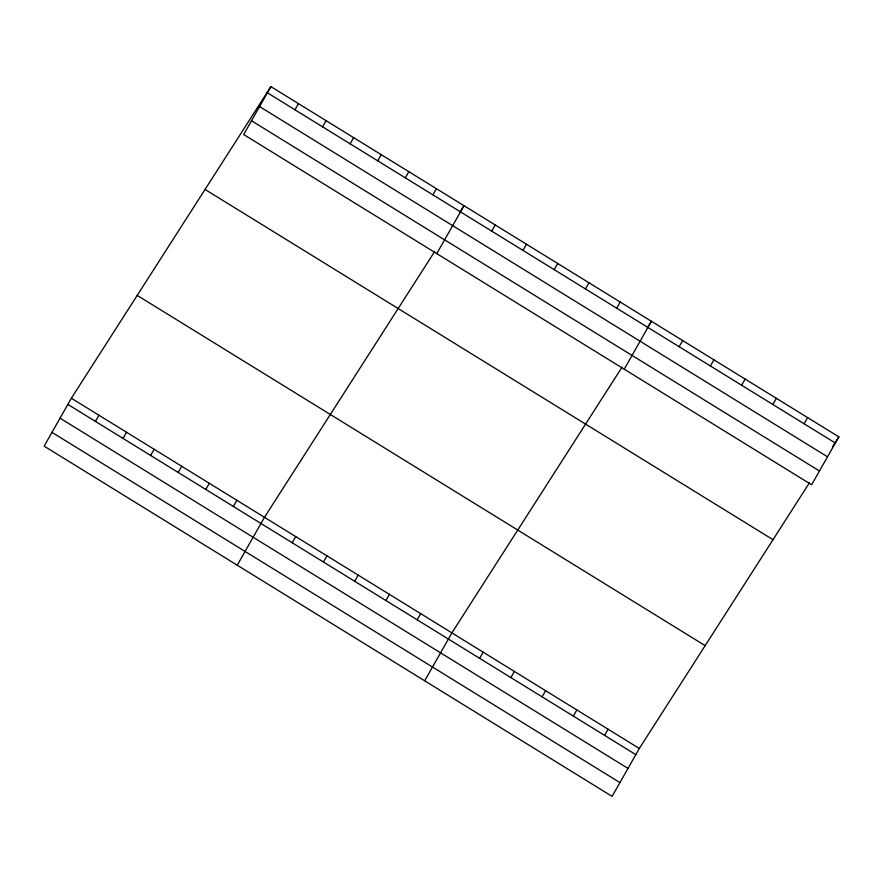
<?xml version="1.0" encoding="UTF-8"?>
<svg xmlns="http://www.w3.org/2000/svg" width="883" height="883" viewBox="0 0 883 883"><rect width="100%" height="100%" fill="white"/><g stroke="black" fill="none" stroke-linecap="round" stroke-linejoin="round"><path stroke-width="1.32" d="M270.893 86.622L243.686 134.525L811.632 484.767L838.85 436.864L270.893 86.622L71.368 398.233L44.15 446.136L612.107 796.378L639.314 748.475L809.501 482.692M95.441 421.412L98.951 415.242M294.977 109.801L298.487 103.631M123.035 438.421L126.534 432.251M322.56 126.821L326.07 120.651M150.618 455.44L154.128 449.27M350.154 143.83L353.653 137.66M178.2 472.449L181.71 466.279M377.736 160.838L381.246 154.668M205.794 489.458L209.293 483.288M405.319 177.847L408.829 171.677M233.377 506.467L236.887 500.297M432.913 194.867L436.412 188.697M237.251 565.219L264.47 517.317L434.657 251.534M436.787 253.609L464.005 205.706L459.712 212.406M292.207 542.747L295.706 536.577M491.732 231.136L495.242 224.966M323.443 562.007L326.942 555.837M522.968 250.397L526.478 244.227M354.679 581.268L358.178 575.098M554.204 269.657L557.714 263.498M385.915 600.539L389.414 594.369M585.451 288.929L588.95 282.759M417.151 619.8L420.661 613.63M616.687 308.189L620.186 302.019M424.679 680.793L451.897 632.89L622.085 367.107M624.215 369.193L651.422 321.28L647.129 327.99M479.624 658.321L483.133 652.151M679.159 346.71L682.658 340.551M510.86 677.592L514.37 671.422M710.396 365.981L713.905 359.811M542.096 696.853L545.606 690.683M741.632 385.242L745.142 379.072M573.343 716.113L576.842 709.943M772.868 404.502L776.378 398.332M604.579 735.373L608.078 729.203M804.104 423.763L807.614 417.604M832.404 446.919L838.85 436.864M267.394 92.792L835.351 443.034M259.569 106.567L827.526 456.809M251.512 120.761L819.457 470.992M205.055 189.459L773 539.69M137.207 295.397L705.164 645.639M71.368 398.233L639.314 748.475M67.859 404.403L635.815 754.634M60.033 418.178L627.99 768.409M51.976 432.361L619.932 782.603"/></g></svg>
